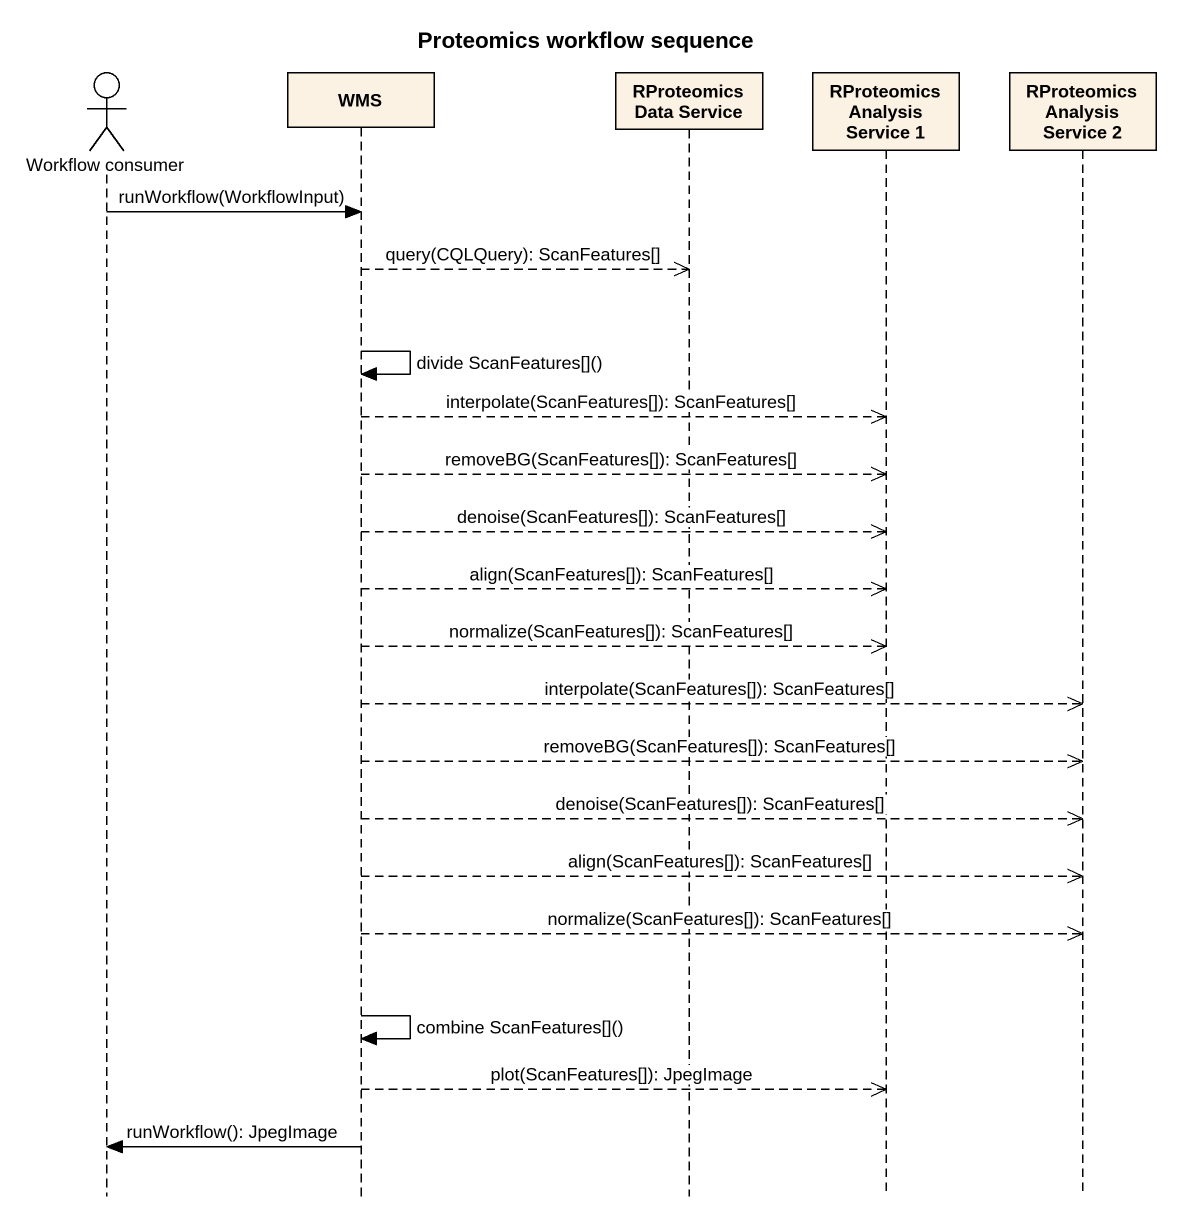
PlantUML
@startuml
title Proteomics workflow sequence
hide footbox
actor "Workflow consumer" as Workflow_consumer
participant WMS
participant "RProteomics Data Service" as RProteomics_Data_Service
participant "RProteomics Analysis Service 1" as RProteomics_Analysis
participant "RProteomics Analysis Service 2" as RProteomics_Analysis_2

Workflow_consumer -> WMS : runWorkflow(WorkflowInput)
WMS -->> RProteomics_Data_Service : query(CQLQuery): ScanFeatures[]
WMS -> WMS : divide ScanFeatures[]()
WMS -->> RProteomics_Analysis : interpolate(ScanFeatures[]): ScanFeatures[]
WMS -->> RProteomics_Analysis : removeBG(ScanFeatures[]): ScanFeatures[]
WMS -->> RProteomics_Analysis : denoise(ScanFeatures[]): ScanFeatures[]
WMS -->> RProteomics_Analysis : align(ScanFeatures[]): ScanFeatures[]
WMS -->> RProteomics_Analysis : normalize(ScanFeatures[]): ScanFeatures[]
WMS -->> RProteomics_Analysis_2 : interpolate(ScanFeatures[]): ScanFeatures[]
WMS -->> RProteomics_Analysis_2 : removeBG(ScanFeatures[]): ScanFeatures[]
WMS -->> RProteomics_Analysis_2 : denoise(ScanFeatures[]): ScanFeatures[]
WMS -->> RProteomics_Analysis_2 : align(ScanFeatures[]): ScanFeatures[]
WMS -->> RProteomics_Analysis_2 : normalize(ScanFeatures[]): ScanFeatures[]
WMS -> WMS : combine ScanFeatures[]()
WMS -->> RProteomics_Analysis : plot(ScanFeatures[]): JpegImage
WMS -> Workflow_consumer : runWorkflow(): JpegImage
@enduml
